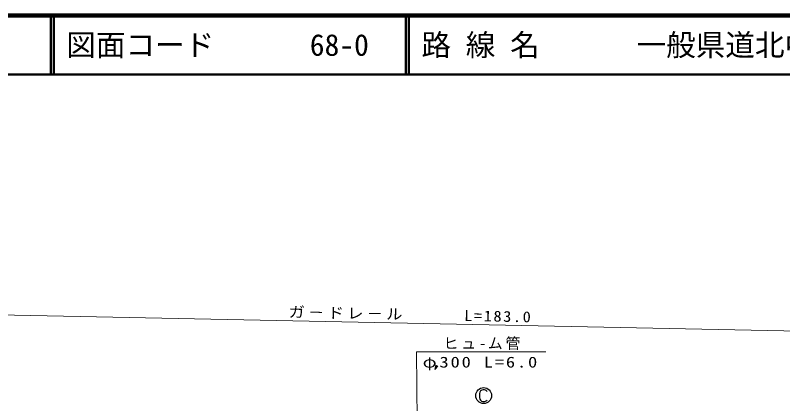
# Model space of a CAD drawing. Units: millimetres, scale not verified. Extents: x 40000 to 680000, y 20000 to 380000.
# Drawn here: x 111763 to 241422, y 314427 to 380000 of the extents above; entities that cross this region are included whole.
import ezdxf
from ezdxf.enums import TextEntityAlignment as Align

# ---------------------------------------------------------------- set-up
doc = ezdxf.new("R2010")
doc.units = ezdxf.units.MM
doc.header["$LTSCALE"] = 1000
for name, color, linetype, lineweight in [('M-BGD', 7, 'Continuous', 25), ('M-BGD-HTXT', 7, 'Continuous', 13), ('M-TTL', 2, 'Continuous', 140), ('M-TTL-LINE', 7, 'Continuous', 50)]:
    doc.layers.add(name, color=color, linetype=linetype, lineweight=lineweight)
doc.layers.add('M-TTL-TXT', color=7, linetype='Continuous')
doc.styles.add('ＭＳ ゴシック', font='')
doc.styles.get('ＭＳ ゴシック').set_extended_font_data('MS Gothic')

msp = doc.modelspace()

# ---------------------------------------------------------------- linework, layer by layer
at = {"layer": 'M-BGD'}
msp.add_lwpolyline([(191494, 316426), (191440, 316554), (191345, 316649), (191217, 316723), (191062, 316764), (190798, 316764), (190589, 316723), (190373, 316575), (190245, 316386), (190191, 316116), (190191, 315454), (190245, 315171), (190346, 315002), (190542, 314860), (190785, 314806), (191041, 314806), (191237, 314826), (191338, 314887), (191433, 314975), (191473, 315069)], dxfattribs=at)
msp.add_circle((190900, 315785), 1343, dxfattribs=at)
at = {"layer": 'M-BGD-HTXT'}
for p, q in [((67190, 330260), (255295, 326423)), ((179864, 292933), (179527, 323163)), ((179527, 323163), (201402, 323163)), ((182663, 320171), (182711, 320268))]:
    msp.add_line(p, q, dxfattribs=at)
for points in [[(182663, 320171), (183166, 320758), (182831, 320926)], [(182732, 320309), (182860, 320859), (183095, 320741)], [(182765, 320376), (182872, 320821), (183057, 320729)], [(182800, 320445), (182885, 320783), (183019, 320716)], [(182833, 320512), (182898, 320746), (182981, 320704)]]:
    msp.add_lwpolyline(points, close=True, dxfattribs=at)
for points in [[(182697, 320240), (182847, 320896), (183132, 320754), (182698, 320242)], [(182927, 320699), (182867, 320580), (182910, 320708), (182944, 320691), (182867, 320580)]]:
    msp.add_lwpolyline(points, dxfattribs=at)
at = {"layer": 'M-TTL'}
msp.add_line((680000, 380000), (40000, 380000), dxfattribs=at)
at = {"layer": 'M-TTL-LINE'}
for p, q in [((117750, 380000), (117750, 370000)), ((118250, 380000), (118250, 370000)), ((177750, 380000), (177750, 370000)), ((178250, 380000), (178250, 370000)), ((40000, 370000), (680000, 370000))]:
    msp.add_line(p, q, dxfattribs=at)

# ---------------------------------------------------------------- texts
at = {"layer": 'M-BGD-HTXT', "insert": (157912, 328909), "char_height": 1833, "attachment_point": 7, "rotation": 358.8, "style": 'ＭＳ ゴシック'}
msp.add_mtext('\\T1.2;\\W1.1;ガ－ドレ－ル\\~\\~\u3000\u3000L=183.0', dxfattribs=at)
at = {"layer": 'M-BGD-HTXT', "char_height": 1833, "attachment_point": 7, "style": 'ＭＳ ゴシック'}
for s, insert in [('\\T1.2;ヒュ-ム管', (184110, 323500)), ('\\T1.2;\\W1.25;φ300\\~L=6.0', (180588, 320026))]:
    msp.add_mtext(s, dxfattribs=dict(at, insert=insert))
at = {"layer": 'M-TTL-TXT', "style": 'ＭＳ ゴシック'}
for s, p in [('路 線 名', (180380, 375000)), ('一般県道北中山岩国線', (216734, 375000)), ('図面コード', (120380, 375000)), ('68-0', (161521, 375000))]:
    msp.add_text(s, height=3666, dxfattribs=at).set_placement(p, align=Align.MIDDLE_LEFT)

doc.saveas('drawing.dxf')
